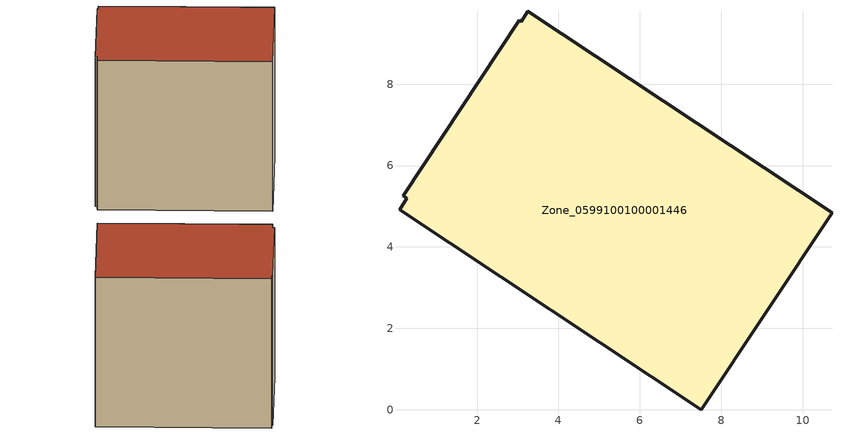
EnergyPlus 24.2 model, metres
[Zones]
Zone_0599100100001446
 floor ground (C_G): 0.28,5.19 0.19,5.25 3.04,9.56 3.08,9.54 3.25,9.79 10.72,4.84 7.51,0 0.1,4.91 z1.67
 wall outside (C_F): 0.19,5.25 0.28,5.19 0.1,4.91 7.51,0 10.72,4.84 3.25,9.79 3.08,9.54 3.04,9.56 0.19,5.25 z1.67:10.27
 roof outside (C_R): 3.25,9.79 3.08,9.54 3.04,9.56 0.19,5.25 0.28,5.19 0.1,4.91 7.51,0 10.72,4.84 z10.27
[BUILDING]
Pand.0599100100001446: North Axis=0; Terrain=City; Loads Convergence Tolerance Value=0.04; Temperature Convergence Tolerance Value=0.4; Solar Distribution=FullExterior; Maximum Number of Warmup Days=25; Minimum Number of Warmup Days=1
[Site:Location]
Rotterdam.The.Hague.AP_ZH_NLD Design_Conditions: Latitude=51.96; Longitude=4.45; Time Zone=1; Elevation=-4.5
[SITE:GROUNDTEMPERATURE:BUILDINGSURFACE]
18, 18, 18, 18, 18, 18, 18, 18, 18, 18, 18, 18
[MATERIAL] Thermal Absorptance=0.9; Solar Absorptance=0.7; Visible Absorptance=0.7
Name | Roughness | Thickness | Conductivity | Density | Specific Heat
G.TI.2015-2018 | MediumSmooth | 0.15 | 0.0428571 | 540 | 1210
F.TI.2015-2018 | Rough | 0.3 | 0.0666667 | 1920 | 840
R.TI.2015-2018 | MediumRough | 0.2 | 0.0333333 | 1500 | 1000
[CONSTRUCTION]
C_G: G.TI.2015-2018
C_F: F.TI.2015-2018
C_R: R.TI.2015-2018
[ZONE]
Zone_0599100100001446: Type=1; Multiplier=1; Ceiling Height=Autocalculate; Volume=Autocalculate; Floor Area=autocalculate; Part of Total Floor Area=Yes
[ZONEINFILTRATION:DESIGNFLOWRATE]
Infil_Zone_0599100100001446: Zone or ZoneList or Space or SpaceList=Zone_0599100100001446; Schedule=AlwaysOn; Design Flow Rate Calculation Method=Flow/Area; Flow Rate per Floor Area=0.0015; Constant Term Coefficient=1; Temperature Term Coefficient=0; Velocity Term Coefficient=0; Velocity Squared Term Coefficient=0
[HVACTEMPLATE:ZONE:IDEALLOADSAIRSYSTEM]
Zone_0599100100001446: Maximum Heating Supply Air Temperature=50; Minimum Cooling Supply Air Temperature=13; Maximum Heating Supply Air Humidity Ratio=0.0156; Minimum Cooling Supply Air Humidity Ratio=0.0077; Heating Limit=NoLimit; Cooling Limit=NoLimit; Dehumidification Control Type=ConstantSensibleHeatRatio; Cooling Sensible Heat Ratio=0.7; Dehumidification Setpoint=60; Humidification Control Type=None; Humidification Setpoint=30; Outdoor Air Method=None; Outdoor Air Flow Rate per Person=0.00944; Outdoor Air Flow Rate per Zone Floor Area=0; Outdoor Air Flow Rate per Zone=0; Demand Controlled Ventilation Type=None; Outdoor Air Economizer Type=NoEconomizer; Heat Recovery Type=None; Sensible Heat Recovery Effectiveness=0.7; Latent Heat Recovery Effectiveness=0.65
[ZONECONTROL:THERMOSTAT]
ThermostatControl_Zone_0599100100001446: Zone or ZoneList=Zone_0599100100001446; Control Type Schedule=DualSetpointControlType; Control 1=Thermostat_Zone_0599100100001446; Temperature Difference Between Cutout And Setpoint=0
[THERMOSTATSETPOINT:DUALSETPOINT]
Thermostat_Zone_0599100100001446: Heating Setpoint Temperature Schedule=HeatingSetpoint_Zone_0599100100001446; Cooling Setpoint Temperature Schedule=CoolingSetpoint_Zone_0599100100001446
[SCHEDULE:COMPACT]
HeatingSetpoint_Zone_0599100100001446: Through: 12/31, For: AllDays, Until: 24:00, 21
CoolingSetpoint_Zone_0599100100001446: Through: 12/31, For: AllDays, Until: 24:00, 24
DualSetpointControlType: Through: 12/31, For: AllDays, Until: 24:00, 4
AlwaysOn: Through: 12/31, For: AllDays, Until: 24:00, 1
